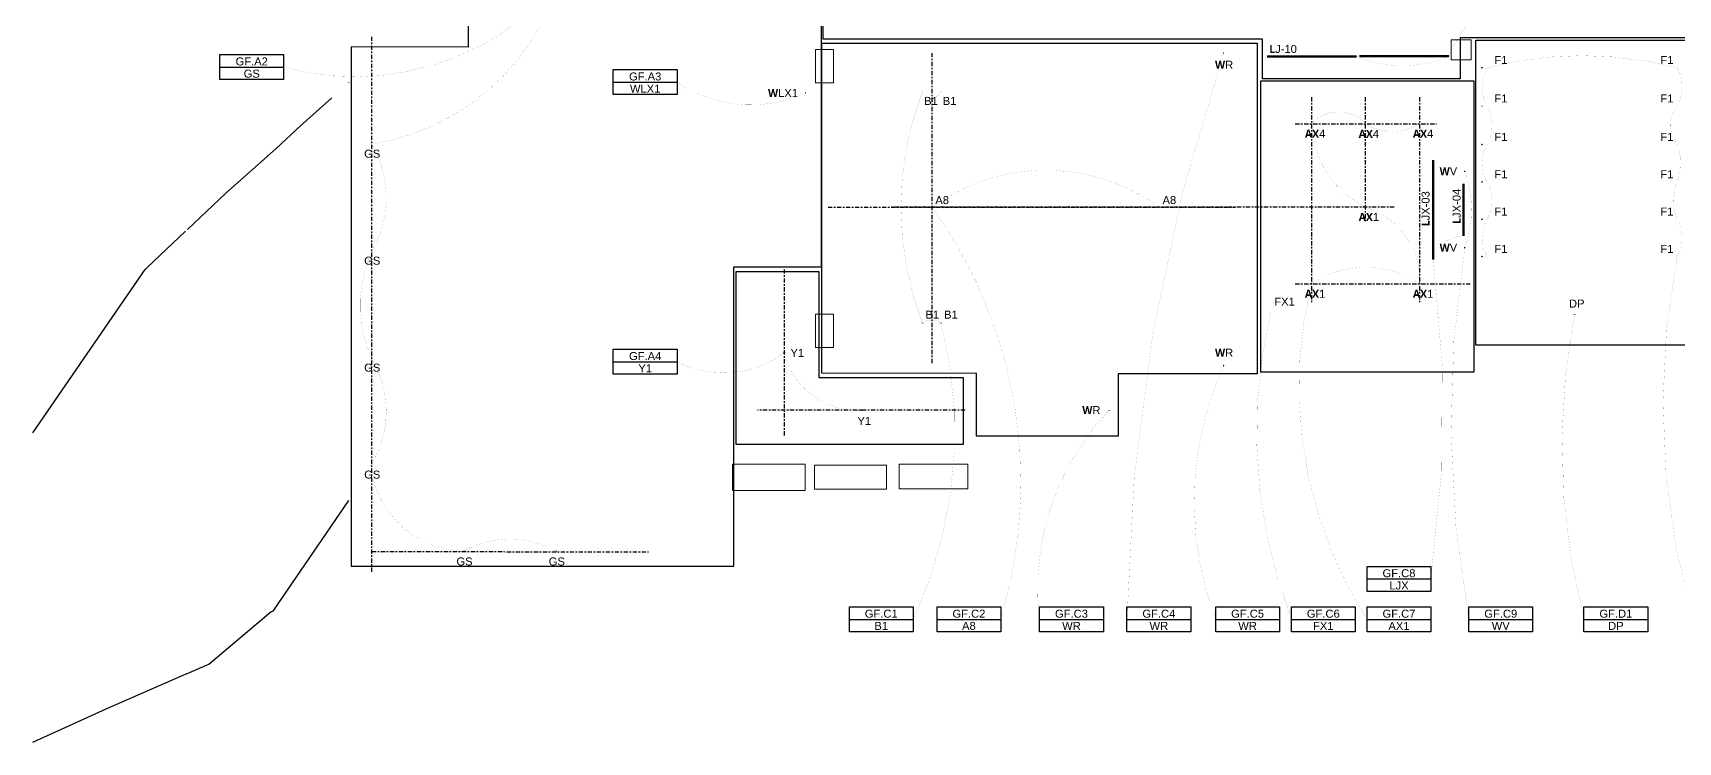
# Model space of a CAD drawing. Header units: millimetres. Extents: x 47511 to 319330, y -16764 to 12078.
# Drawn here: x 169782 to 194459, y -16764 to -6126 of the extents above; entities that cross this region are included whole.
import ezdxf

# ---------------------------------------------------------------- set-up
doc = ezdxf.new("R2010")
doc.units = ezdxf.units.MM
for name, pattern in [('Center 1_4_', [13.493749999999999, 6.349999999999999, -2.38125, 2.38125, -2.38125]), ('Dash - Tight', [4.5, 3, -1.5]), ('DASHDOT', [25.4, 12.7, -6.35, 0, -6.35])]:
    doc.linetypes.add(name, pattern=pattern)
doc.layers.add('0-CountArea', color=152, linetype='Continuous', plot=False, transparency=0.5)
for name, color, linetype, lineweight in [('A-LABEL-GF', 7, 'Continuous', 9), ('E-EQPM', 7, 'Continuous', 5), ('E-LUM-CIRC', 5, 'Dash - Tight', 30), ('E-LUM-DIM', 7, 'Center 1_4_', 30), ('E-LUM-DL', 131, 'Continuous', 30), ('E-LUM-FL', 21, 'Continuous', 30), ('E-LUM-GFIT', 252, 'Continuous', 30), ('E-LUM-LED', 20, 'DASHDOT', 30), ('E-LUM-LL', 175, 'Continuous', 30), ('E-LUM-PDT', 135, 'Continuous', 30), ('E-LUM-SP', 143, 'Continuous', 30), ('E-LUM-SPK', 71, 'Continuous', 30), ('E-LUM-WL', 201, 'Continuous', 30), ('Primary Contours', 7, 'Continuous', 25), ('S-COLS', 7, 'Continuous', 5)]:
    doc.layers.add(name, color=color, linetype=linetype, lineweight=lineweight)
doc.styles.add('1-1', font='Yu Gothic UI Semibold.ttf', dxfattribs={"height": 1.5})
doc.styles.add('Arial_1', font='arial.ttf', dxfattribs={"height": 119.9999999999999})

# ---------------------------------------------------------------- blocks, each defined once
blk = doc.blocks.new('Electrical Equipment 1 - Electrical Equipment 1-7111956-S_1000_L0_Ground floor')
at = {"layer": 'E-EQPM'}
for p, q in [((-16820.3076261485, -18349.69510671054), (-17912.50800418545, -18349.69510671054)), ((-17912.50800418545, -18349.69510671054), (-17912.50800418545, -18741.9171617766)), ((-16820.3076261485, -18741.9171617766), (-16820.3076261485, -18349.69510671054)), ((-15599.14667069508, -18360.23839176355), (-16682.8466092291, -18360.23839176355)), ((-16682.8466092291, -18360.23839176355), (-16682.8466092291, -18721.09015819313)), ((-15599.14667069508, -18721.09015819313), (-15599.14667069508, -18360.23839176355)), ((-14383.16012606985, -18349.69510671054), (-15410.28067546606, -18349.69510671054)), ((-15410.28067546606, -18349.69510671054), (-15410.28067546606, -18716.46759405257)), ((-14383.16012606985, -18716.46759405257), (-14383.16012606985, -18349.69510671054)), ((-17912.50800418545, -18741.9171617766), (-16820.3076261485, -18741.9171617766)), ((-16682.8466092291, -18721.09015819313), (-15599.14667069508, -18721.09015819313)), ((-15410.28067546606, -18716.46759405257), (-14383.16012606985, -18716.46759405257))]:
    blk.add_line(p, q, dxfattribs=at)
blk = doc.blocks.new('LJX')
at = {"layer": 'E-LUM-LED', "color": 3, "lineweight": 0, "ltscale": 100}
for p, q in [((-0.3484143489331473, 0.3741107117366482), (-0.3484143489331473, 0.4991107117366482)), ((-0.3484143489331473, 0.4991107117366482), (0.1515856510668527, 0.4991107117366482)), ((0, 0.3741107117366482), (-0.3484143489331473, 0.3741107117366482)), ((0, -0.3741107117366482), (0, 0.3741107117366482)), ((0.1515856510668527, 0.4991107117366482), (0.1515856510668527, -0.4991107117366482)), ((-0.3484143489331473, -0.3741107117366482), (-0.3484143489331473, -0.4991107117366482)), ((-0.3484143489331473, -0.3741107117366482), (0, -0.3741107117366482)), ((-0.3484143489331473, -0.4991107117366482), (0.1515856510668527, -0.4991107117366482))]:
    blk.add_line(p, q, dxfattribs=at)
blk = doc.blocks.new('DP')
at = {"layer": 'E-LUM-GFIT', "lineweight": 30}
blk.add_circle((0, 0), 0.8692723396954951, dxfattribs=at)
at = {"layer": 'E-LUM-PDT', "lineweight": 30}
for p, q in [((-0.5284937445539981, 0), (-1.5, 0)), ((0, 1.5), (0, 0.5284937445539981)), ((1.5, 0), (0.5284937445539981, 0)), ((0, -0.5284937445539981), (0, -1.5))]:
    blk.add_line(p, q, dxfattribs=at)
for radius in [0.8692723396954951, 0.5284937445268401]:
    blk.add_circle((0, 0), radius, dxfattribs=at)
at = {"layer": 'E-LUM-PDT', "lineweight": 30, "insert": (-0.2037465251050889, 0.4385649404139258), "char_height": 0.867345597444381, "attachment_point": 1, "style": '1-1'}
blk.add_mtext_dynamic_manual_height_columns('P', width=0.867345597444381, gutter_width=4.336727987221905, heights=[0], dxfattribs=at)
blk = doc.blocks.new('WR')
at = {"layer": 'E-LUM-WL', "linetype": 'Continuous', "lineweight": 30}
for p, q in [((-1.414213562369696, 1.414213562369696), (0, 0)), ((-1.268172423406213, 0), (1.268172423406213, 0)), ((0, 0), (1.414213562369696, 1.414213562369696))]:
    blk.add_line(p, q, dxfattribs=at)
blk.add_arc((0, 0), 1.268172423407126, 0, 180, dxfattribs=at)
blk = doc.blocks.new('WV')
at = {"layer": 'E-LUM-WL', "linetype": 'Continuous', "lineweight": 30}
for p, q in [((-1.414213562369696, 1.414213562369696), (0, 0)), ((-1.268172423406213, 0), (1.268172423406213, 0)), ((0, 0), (1.414213562369696, 1.414213562369696))]:
    blk.add_line(p, q, dxfattribs=at)
blk.add_arc((0, 0), 1.268172423407126, 0, 180, dxfattribs=at)
blk = doc.blocks.new('GS')
at = {"layer": 'E-LUM-SPK', "lineweight": 0}
h = blk.add_hatch(color=256, dxfattribs=at)
h.dxf.hatch_style = 1
h.paths.add_polyline_path([(-1.5, -1.085142304574674), (1.5, -1.085142304574674), (0, 1.512933906774379)])
at = {"layer": 'E-LUM-GFIT', "lineweight": 0}
blk.add_lwpolyline([(-1.5, -1.085142304574674), (1.5, -1.085142304574674), (0, 1.512933906774379), (-1.5, -1.085142304574674)], dxfattribs=at)
at = {"layer": 'E-LUM-SPK', "lineweight": 0}
blk.add_lwpolyline([(-1.5, -1.085142304574674), (1.5, -1.085142304574674), (0, 1.512933906774379), (-1.5, -1.085142304574674)], dxfattribs=at)
blk = doc.blocks.new('F1')
at = {"layer": 'E-LUM-FL', "lineweight": 30, "ltscale": 100}
h = blk.add_hatch(color=256, dxfattribs=at)
h.dxf.hatch_style = 1
h.paths.add_polyline_path([(1.5, 1.5), (-1.5, 1.5), (0, 0)])
for p, q in [((1.5, 1.5), (-1.5, 1.5)), ((-1.5, 1.5), (0, 0)), ((0, 0), (1.5, 1.5))]:
    blk.add_line(p, q, dxfattribs=at)
at = {"layer": 'E-LUM-FL', "lineweight": 30}
blk.add_lwpolyline([(-1.5, 3), (1.5, 3), (1.5, 0), (-1.5, 0)], close=True, dxfattribs=at)
at = {"layer": 'E-LUM-GFIT', "lineweight": 30}
blk.add_lwpolyline([(-1.5, 3), (1.5, 3), (1.5, 0), (-1.5, 0)], close=True, dxfattribs=at)
blk = doc.blocks.new('WLX1')
at = {"layer": 'E-LUM-WL', "linetype": 'ByBlock', "lineweight": 0, "ltscale": 10}
h = blk.add_hatch(color=256, dxfattribs=at)
h.dxf.hatch_style = 1
h.paths.add_polyline_path([(-0.8967333203327144, -0.8967333203327144, 0.198912367379658), (-2.91038304567337e-11, -1.268172423435317), (-2.91038304567337e-11, -2.91038304567337e-11)])
h.paths.add_polyline_path([(-0.8967333203327144, 0.8967333202745067), (-2.91038304567337e-11, -2.91038304567337e-11), (-2.91038304567337e-11, 1.268172423377109, 0.198912367379658)])
at = {"layer": 'E-LUM-WL', "linetype": 'Continuous', "lineweight": 30}
for p, q in [((-2.91038304567337e-11, -2.91038304567337e-11), (-1.4142135623988, 1.414213562340592)), ((-2.91038304567337e-11, -1.268172423435317), (-2.91038304567337e-11, 1.268172423377109)), ((-1.4142135623988, -1.4142135623988), (-2.91038304567337e-11, -2.91038304567337e-11))]:
    blk.add_line(p, q, dxfattribs=at)
blk.add_arc((-2.91038304567337e-11, -2.91038304567337e-11), 1.268172423407126, 90, 270, dxfattribs=at)
blk = doc.blocks.new('Y1')
at = {"layer": 'E-LUM-LL', "linetype": 'ByBlock', "lineweight": 30}
for p, q in [((0.5149023745907471, -0.514902374598023), (-0.5149023745907471, 0.514902374598023)), ((0.5149023745907471, 0.514902374598023), (-0.5149023745907471, -0.514902374598023)), ((0, -7.968798364883696), (0, 7.968798364883696))]:
    blk.add_line(p, q, dxfattribs=at)
blk.add_lwpolyline([(0.2477370497654192, -7.5), (-0.2477370497654192, -7.5), (-0.2477370497654192, 7.5), (0.2477370497654192, 7.5)], close=True, dxfattribs=at)
blk.add_circle((0, 0), 0.5149023745956421, dxfattribs=at)
blk = doc.blocks.new('B1')
at = {"layer": 'E-LUM-SP', "lineweight": 30}
h = blk.add_hatch(color=256, dxfattribs=at)
h.dxf.hatch_style = 1
h.paths.add_polyline_path([(0.6281498265175984, -0.6473360571995953), (-2.929454942512955e-11, -5.970890448736554e-12), (-0.6468912999828103, -0.6286078440373626, 0.4140062720876361)])
h.paths.add_polyline_path([(0.6468912999231128, 0.6286078440243439, 0.4140062720864406), (-0.6281498265746981, 0.6473360571861186), (-2.929458065015211e-11, -5.970779426434092e-12)])
at = {"layer": 'E-LUM-GFIT', "lineweight": 30}
blk.add_circle((-2.91038304567337e-11, -7.275957614183426e-12), 0.9020067491609749, dxfattribs=at)
at = {"layer": 'E-LUM-SP', "lineweight": 30}
for p, q in [((-1.118105874687899, 1.152257340261713), (0.6281498265161645, -0.6473360571981175)), ((-0.6468912999844179, -0.6286078440389247), (1.151435360487085, 1.118891689475277))]:
    blk.add_line(p, q, dxfattribs=at)
blk.add_circle((-2.91038304567337e-11, -7.275957614183426e-12), 0.9020067491609749, dxfattribs=at)
blk.add_arc((-0.008444301638519391, -0.5723499712112243), 2.050760635824496, 55.55706831319213, 122.7583856841854, dxfattribs=at)
blk = doc.blocks.new('A8')
at = {"layer": 'E-LUM-DL', "lineweight": 30}
for p, q in [((1.5, 0), (-1.5, 0)), ((0, 1.5), (0, -1.5))]:
    blk.add_line(p, q, dxfattribs=at)
blk.add_circle((0, 0), 0.8692723396954951, dxfattribs=at)
at = {"layer": 'E-LUM-GFIT', "lineweight": 0}
blk.add_circle((0, 0), 0.8692723396954951, dxfattribs=at)
blk = doc.blocks.new('FX1')
at = {"layer": 'E-LUM-FL', "lineweight": 30, "ltscale": 100}
h = blk.add_hatch(color=256, dxfattribs=at)
h.dxf.hatch_style = 1
h.paths.add_polyline_path([(0, -1.5), (-1.5, 0), (-1.5, -1.5)])
h.paths.add_polyline_path([(-1.5, 0), (0, 1.5), (-1.5, 1.5)])
h.paths.add_polyline_path([(1.5, 1.5), (0, 1.5), (0, -1.5), (1.5, -1.5)])
for p, q in [((0, 1.5), (-1.5, 0)), ((-1.5, 0), (0, -1.5)), ((0, -1.5), (0, 1.5))]:
    blk.add_line(p, q, dxfattribs=at)
at = {"layer": 'E-LUM-FL', "lineweight": 30}
blk.add_lwpolyline([(1.5, 1.5), (1.5, -1.5), (-1.5, -1.5), (-1.5, 1.5)], close=True, dxfattribs=at)
at = {"layer": 'E-LUM-GFIT', "lineweight": 30}
blk.add_lwpolyline([(1.5, 1.5), (1.5, -1.5), (-1.5, -1.5), (-1.5, 1.5)], close=True, dxfattribs=at)
blk = doc.blocks.new('AX4')
at = {"layer": 'E-LUM-DL', "lineweight": 0, "ltscale": 100}
h = blk.add_hatch(color=256, dxfattribs=at)
h.dxf.hatch_style = 1
edge = h.paths.add_edge_path()
edge.add_arc((0, 0), 0.8692723396954951, 0, 360)
at = {"layer": 'E-LUM-DL', "lineweight": 30}
for p, q in [((-1.5, 0), (1.5, 0)), ((0, 1.5), (0, -1.5))]:
    blk.add_line(p, q, dxfattribs=at)
blk.add_circle((0, 0), 0.8692723396954951, dxfattribs=at)
at = {"layer": 'E-LUM-GFIT', "lineweight": 0}
blk.add_circle((0, 0), 0.8692723396954951, dxfattribs=at)
blk = doc.blocks.new('AX1')
at = {"layer": 'E-LUM-DL', "lineweight": 0, "ltscale": 100}
h = blk.add_hatch(color=256, dxfattribs=at)
h.dxf.hatch_style = 1
edge = h.paths.add_edge_path()
edge.add_arc((0, 7.275957614183426e-12), 0.8692723396954951, 0, 360)
at = {"layer": 'E-LUM-DL', "lineweight": 30}
for p, q in [((1.5, 7.275957614183426e-12), (-1.5, 7.275957614183426e-12)), ((0, 1.500000000007276), (0, -1.499999999992724))]:
    blk.add_line(p, q, dxfattribs=at)
blk.add_circle((0, 7.275957614183426e-12), 0.8692723396954951, dxfattribs=at)
at = {"layer": 'E-LUM-GFIT', "lineweight": 0}
blk.add_circle((0, 7.275957614183426e-12), 0.8692723396954951, dxfattribs=at)

msp = doc.modelspace()

# ---------------------------------------------------------------- linework, layer by layer
at = {"layer": '0-CountArea', "ltscale": 10}
for points in [[(200771.6736632221, -4503.355884257529), (200771.6736632221, -795.6672017501551), (202298.9153967627, -795.6672017501551), (202298.9153967627, -4477.410486104025), (202747.8865298711, -4477.410486104025), (202747.8865298711, -6819.070921211329), (200288.8644883056, -6819.070921211329), (200288.8644883056, -6274.374864880869), (199138.185329076, -6274.374864880869), (199138.185329076, -6833.010983440618), (194708.9999455743, -6833.010983440618), (194708.9999455743, -6197.992811702483), (191192.3763850931, -6197.992811702483), (191192.3763850931, -6813.636470722093), (188224.1320319123, -6813.636470722093), (188224.1320319123, -6218.711228416709), (181637.0930030831, -6218.711228416709), (181637.0930030831, -4427.656930667639)], [(174557.5757920035, -6337.316582343017), (174557.5757920035, -14125.26558945089), (180294.0042283965, -14125.26558945089), (180294.0042283965, -9637.794307052798), (181609.7772775657, -9637.794307052798), (181609.7772775657, -4519.263775995525), (176312.8313420202, -4519.263775995525), (176312.8313420202, -6339.483099235746)], [(181614.0799418063, -11230.88416774088), (181614.0799418063, -6281.445533967635), (188143.7659151069, -6281.445533967635), (188143.7659151069, -11239.16558904474), (186058.19495671, -11239.16558904474), (186058.19495671, -12175.64805735851), (183935.7880570468, -12175.64805735851), (183935.7880570468, -11235.55748550635)], [(191423.2959995623, -6233.980331187428), (194654.4498416126, -6233.980331187428), (194654.4498416126, -10808.93980692286), (191423.2959995623, -10808.93980692286)], [(188201.4198350973, -6847.134980917268), (191392.8887336316, -6847.134980917268), (191392.8887336316, -11215.63426359877), (188201.4198350973, -11215.63426359877)], [(180331.922656309, -9705.052968057978), (181567.9261829901, -9705.052968057978), (181567.9261829901, -11293.81576313631), (183735.0135465233, -11293.81576313631), (183735.0135465233, -12300.39478941535), (180331.922656309, -12300.39478941535)]]:
    msp.add_lwpolyline(points, close=True, dxfattribs=at)
at = {"layer": 'E-LUM-CIRC', "linetype": 'ByBlock', "ltscale": 10}
for p, q in [((172586.1738617749, -6639.49006906584), (173542.647345459, -6639.49006906584)), ((178487.252008797, -6865.043133140789), (179443.7254924811, -6865.043133140789)), ((178487.252008797, -11058.69783887862), (179443.7254924811, -11058.69783887862)), ((189794.1202397806, -14316.62068411255), (190750.5937234647, -14316.62068411255)), ((182028.0675949336, -14923.42124360976), (182984.5410786178, -14923.42124360976)), ((183343.2268366054, -14923.42124360976), (184299.7003202896, -14923.42124360976)), ((184881.5310012713, -14923.42124360976), (185838.0044849554, -14923.42124360976)), ((186192.1702467245, -14923.42124360976), (187148.6437304086, -14923.42124360976)), ((187522.9730495023, -14923.42124360976), (188479.4465331864, -14923.42124360976)), ((188658.5470091572, -14923.42124360976), (189615.0204928413, -14923.42124360976)), ((189794.1202397806, -14923.42124360976), (190750.5937234647, -14923.42124360976)), ((191320.5441047081, -14923.42124360976), (192277.0175883922, -14923.42124360976)), ((193047.2169246877, -14923.42124360976), (194003.6904083718, -14923.42124360976))]:
    msp.add_line(p, q, dxfattribs=at)
at = {"layer": 'E-LUM-CIRC', "ltscale": 25, "const_width": 1}
for points in [[(173542.647345459, -6639.49006906584, 0.2876770027896347), (177666.1691795868, -5394.482880775249, -0.2832007525357731), (174864.8803812128, -7795.207235867056, -0.2739436378008815), (174861.3081261369, -9405.193973612171, 0.2073443604739829), (174856.7750073486, -11002.74588542026, -0.2841552497035247), (174849.3476329172, -12613.32190625941, 0.373044646638351), (176241.1098750189, -13903.3442550836, -0.2637010873448863), (177636.7163010013, -13900.61422763149)], [(189639.9760064827, -6479.19718324978, 0.2049119032362466), (191024.9760064827, -6476.197183249918, -0.321512841448114), (192505.3765457337, -5458.321527843611)], [(187642.0167140704, -6431.197183250355, 0.0788236501361575), (186192.1702467245, -14923.42124360976)], [(191593.7630119067, -9481.729452346073, -0.2705075435839797), (191593.7630119067, -8921.729452346059, 0.2694968135202823), (191593.7630119067, -8361.729452346073, -0.2709990357555382), (191593.7630119067, -7801.729452346073, 0.2588960409587662), (191593.7630119067, -7225.282644350853, -0.2602148158677963), (191593.7630119067, -6648.835836355633, -0.1275856108421863), (194443.7630119067, -6648.835836355633, -0.2602148158677066), (194443.7630119067, -7225.282644350853, 0.3444456910534816), (194443.7630119067, -7801.729452346073, -0.1936395787280238), (194443.7630119067, -8361.729452346073, 0.1929472452289938), (194443.7630119067, -8921.729452346059, -0.2704465232442504), (194443.7630119067, -9481.729452346073, 0.1178930716884593), (194682.3321180388, -14923.42124360976)], [(181373.7630119066, -7025.379361187843, -0.2642786885026455), (179443.7254924811, -6865.043133140789)], [(183404.7235012286, -7001.124254819355, -0.6703755201291522), (183124.7235012285, -7001.124254819209, 0.1859571546946484), (183124.7235012286, -10477.99882343139, -0.3194627297821787), (183404.7235012286, -10477.99882343139, -0.1733311268579231), (182984.5410786178, -14923.42124360976)], [(190579.8695091947, -7491.197183249686, -0.2794561759104969), (189767.1421227063, -7491.197183249686, 0.4454473896231666), (188959.8695091947, -7491.197183249649, 0.2727617508329625), (189767.1421227063, -8740.679235137308, -0.350351357993838), (190579.8695091947, -9891.804585822167, 0.3086419753085956), (188959.8695091947, -9891.804585822167, 0.2053629952949513), (189794.1202397806, -14923.42124360976)], [(184299.7003202896, -14923.42124360976, 0.2332796298484094), (183272.6525669052, -8739.561539125374, -0.3254742739316075), (186680.8372545718, -8739.436748422384)], [(191258.7630119067, -8202.689348440574, -0.1770803249708595), (191258.7630119067, -9348.818380620229, 0.08535699522354485), (191320.5441047081, -14923.42124360976)], [(191240.0130119066, -9171.858010202704, 0.3396606733135042), (190786.6819683709, -9525.753864530372, -0.06891725252829836), (190750.5937234647, -14316.62068411255)], [(188345.9760064827, -10329.35002723287, 0.1508596632234779), (188658.5470091572, -14923.42124360976)], [(192904.7684606024, -10348.25032114091, 0.1115635823804358), (193047.2169246877, -14923.42124360976)], [(182206.5130119067, -11785.44618993533, -0.3604570199696562), (181052.7630119067, -10925.44618993535, -0.2851817291341577), (179443.7254924811, -11058.69783887862)], [(187642.0167140704, -11117.94618993536, 0.1992604871239774), (187522.9730495023, -14923.42124360976)], [(185924.2630119067, -11787.94618993532, 0.2248049902265021), (184881.5310012713, -14923.42124360976)]]:
    msp.add_lwpolyline(points, format="xyb", dxfattribs=at)
at = {"layer": 'E-LUM-CIRC', "linetype": 'ByBlock', "ltscale": 10}
for points in [[(172586.1738617749, -6452.134293330673), (173542.647345459, -6452.134293330673), (173542.647345459, -6826.845844801006), (172586.1738617749, -6826.845844801006)], [(178487.252008797, -6677.687357405623), (179443.7254924811, -6677.687357405623), (179443.7254924811, -7052.398908875955), (178487.252008797, -7052.398908875955)], [(178487.252008797, -10871.34206314346), (179443.7254924811, -10871.34206314346), (179443.7254924811, -11246.05361461379), (178487.252008797, -11246.05361461379)], [(189794.1202397806, -14129.26490837739), (190750.5937234647, -14129.26490837739), (190750.5937234647, -14503.97645984772), (189794.1202397806, -14503.97645984772)], [(182028.0675949336, -14736.06546787459), (182984.5410786178, -14736.06546787459), (182984.5410786178, -15110.77701934493), (182028.0675949336, -15110.77701934493)], [(183343.2268366054, -14736.06546787459), (184299.7003202896, -14736.06546787459), (184299.7003202896, -15110.77701934493), (183343.2268366054, -15110.77701934493)], [(184881.5310012713, -14736.06546787459), (185838.0044849554, -14736.06546787459), (185838.0044849554, -15110.77701934493), (184881.5310012713, -15110.77701934493)], [(186192.1702467245, -14736.06546787459), (187148.6437304086, -14736.06546787459), (187148.6437304086, -15110.77701934493), (186192.1702467245, -15110.77701934493)], [(187522.9730495023, -14736.06546787459), (188479.4465331864, -14736.06546787459), (188479.4465331864, -15110.77701934493), (187522.9730495023, -15110.77701934493)], [(188658.5470091572, -14736.06546787459), (189615.0204928413, -14736.06546787459), (189615.0204928413, -15110.77701934493), (188658.5470091572, -15110.77701934493)], [(189794.1202397806, -14736.06546787459), (190750.5937234647, -14736.06546787459), (190750.5937234647, -15110.77701934493), (189794.1202397806, -15110.77701934493)], [(191320.5441047081, -14736.06546787459), (192277.0175883922, -14736.06546787459), (192277.0175883922, -15110.77701934493), (191320.5441047081, -15110.77701934493)], [(193047.2169246877, -14736.06546787459), (194003.6904083718, -14736.06546787459), (194003.6904083718, -15110.77701934493), (193047.2169246877, -15110.77701934493)]]:
    msp.add_lwpolyline(points, close=True, dxfattribs=at)
at = {"layer": 'E-LUM-DIM', "ltscale": 10}
for p, q in [((174865.870880207, -14208.94618993564), (174864.6578856311, -6186.197183249562)), ((183272.6706657887, -11077.94618993557), (183272.6706657887, -6431.197183250355)), ((188959.8695091947, -7091.197183249649), (188959.8695091947, -10163.79205409519)), ((189767.1421227063, -7092.31487926159), (189767.1421227063, -8951.21491907107)), ((190579.8695091947, -7091.197183249657), (190579.8695091947, -10163.7920540952)), ((188715.1204262235, -7491.197183249657), (190835.9474180565, -7491.197183249657)), ((181708.4630119067, -8739.561539125374), (187818.3464251377, -8739.561539125374)), ((190200.0599736519, -8739.561539125374), (182666.1837293533, -8739.561539125374)), ((181052.7630119067, -9672.946189935348), (181052.7630119067, -12177.94618993533)), ((188715.1204262235, -9891.804585822167), (191361.5324810997, -9891.804585822167)), ((183764.2630119067, -11785.44618993533), (180648.7630119067, -11785.44618993533)), ((174865.8705778182, -13906.94618993536), (179017.0629664741, -13908.94618993568))]:
    msp.add_line(p, q, dxfattribs=at)
at = {"layer": 'E-LUM-LED', "color": 3, "ltscale": 10, "const_width": 35}
for points in [[(188294.555289036, -6479.197183249787), (189639.9760064827, -6479.19718324978)], [(189679.555289036, -6476.197183249918), (191024.9760064827, -6476.197183249911)], [(190783.7185474935, -8033.333147083715), (190786.6819683709, -9525.753864530525)], [(191240.0130119066, -8387.179228397239), (191240.0130119066, -9171.858010202704)]]:
    msp.add_lwpolyline(points, dxfattribs=at)
at = {"layer": 'Primary Contours'}
for p, q in [((174519.0119548946, -6873.005345019526), (174520.2249494704, -6871.91872761758)), ((173797.3899721537, -7519.444347878612), (174265.6380086984, -7099.981247981123)), ((173431.6814464139, -7859.061876772364), (173797.3899721537, -7519.444347878612)), ((172676.0750782024, -8532.020957484638), (173431.6814464139, -7859.061876772364)), ((172099.8772493902, -9073.353347211974), (172676.0750782024, -8532.020957484638)), ((171493.5789557428, -9642.964837877167), (172069.8772493902, -9101.538062390959)), ((169781.940859723, -12127.04641791923), (171464.8321374426, -9674.23065601314)), ((171464.8321374426, -9674.23065601314), (171493.5789557428, -9642.964837877167)), ((173393.4444409334, -14786.6463698564), (174520.0119548945, -13138.21016011715)), ((173356.3296405607, -14806.34184850675), (173373.4235520356, -14802.22070325302)), ((173373.4235520356, -14802.22070325302), (173393.4444409334, -14786.6463698564)), ((172422.1404615054, -15594.23446414963), (173356.3296405607, -14806.34184850675)), ((170879.2702566575, -16266.57440378662), (172082.2103112082, -15742.54463419105)), ((172084.8772493902, -15741.38285144408), (172397.0663342194, -15605.38573872476)), ((172397.0663342194, -15605.38573872476), (172422.1404615054, -15594.23446414963)), ((169781.940859723, -16764.43445109179), (170879.2702566575, -16266.57440378662))]:
    msp.add_line(p, q, dxfattribs=at)
at = {"layer": 'S-COLS'}
for p, q in [((181523.7630119067, -6372.946189935275), (181518.7630119067, -6372.946189935275)), ((181518.7630119067, -6372.946189935275), (181518.7630119067, -6872.946189935297)), ((181538.7630119067, -6372.946189935275), (181523.7630119067, -6372.946189935275)), ((181648.7630119066, -6372.946189935275), (181538.7630119067, -6372.946189935275)), ((181678.7630119067, -6372.946189935275), (181648.7630119066, -6372.946189935275)), ((181788.7630119067, -6372.946189935275), (181678.7630119067, -6372.946189935275)), ((181788.7630119067, -6416.197183250377), (181788.7630119067, -6372.946189935275)), ((191258.7630119067, -6227.940216658491), (191053.7630119067, -6227.940216658491)), ((191053.7630119067, -6227.940216658491), (191053.7630119067, -6296.197183249707)), ((191053.7630119067, -6296.197183249707), (191053.7630119067, -6311.197183249693)), ((191053.7630119067, -6311.197183249693), (191053.7630119067, -6527.940216658491)), ((191273.7630119067, -6227.940216658491), (191258.7630119067, -6227.940216658491)), ((191353.7630119067, -6227.940216658491), (191273.7630119067, -6227.940216658491)), ((191353.7630119067, -6527.940216658491), (191353.7630119067, -6227.940216658491)), ((181788.7630119067, -6872.946189935297), (181788.7630119067, -6416.197183250377)), ((191053.7630119067, -6527.940216658491), (191055.9760064828, -6527.940216658564)), ((191055.9760064828, -6527.940216658564), (191165.9760064828, -6527.940216658491)), ((191165.9760064828, -6527.940216658491), (191180.9760064827, -6527.940216658491)), ((191180.9760064827, -6527.940216658491), (191258.7630119067, -6527.940216658491)), ((191258.7630119067, -6527.940216658491), (191273.7630119068, -6527.940216658491)), ((191273.7630119068, -6527.940216658491), (191353.7630119067, -6527.940216658491)), ((181518.7630119067, -6872.946189935297), (181523.7630119066, -6872.946189935297)), ((181523.7630119066, -6872.946189935297), (181538.7630119067, -6872.946189935297)), ((181538.7630119067, -6872.946189935297), (181648.7630119067, -6872.946189935297)), ((181648.7630119067, -6872.946189935297), (181678.7630119066, -6872.946189935297)), ((181678.7630119066, -6872.946189935297), (181788.7630119067, -6872.946189935297)), ((181628.7630119067, -10342.9461899353), (181518.7630119067, -10342.9461899353)), ((181518.7630119067, -10342.9461899353), (181518.7630119067, -10842.94618993533)), ((181678.7630119067, -10342.9461899353), (181628.7630119067, -10342.9461899353)), ((181788.7630119067, -10342.9461899353), (181678.7630119067, -10342.9461899353)), ((181788.7630119067, -10842.94618993533), (181788.7630119067, -10342.9461899353)), ((181518.7630119067, -10842.94618993533), (181628.7630119067, -10842.94618993533)), ((181628.7630119067, -10842.94618993533), (181678.7630119067, -10842.94618993533)), ((181678.7630119067, -10842.94618993533), (181788.7630119067, -10842.94618993533))]:
    msp.add_line(p, q, dxfattribs=at)

# ---------------------------------------------------------------- block references
at = {"layer": 'E-EQPM'}
msp.add_blockref('Electrical Equipment 1 - Electrical Equipment 1-7111956-S_1000_L0_Ground floor', (198186.6096211358, 5752.292201828212), dxfattribs=at)
at = {"layer": 'E-LUM-CIRC', "rotation": 90}
for p in [(191518.7630119067, -6648.835836355633), (191518.7630119067, -7225.282644350853), (191518.7630119067, -7801.729452346073), (191518.7630119067, -8361.729452346073), (191518.7630119067, -8921.729452346059), (191518.7630119067, -9481.729452346073)]:
    msp.add_blockref('F1', p, dxfattribs=at)
at = {"layer": 'E-LUM-DL'}
for name, p in [('AX4', (188959.8695091947, -7491.197183249591)), ('AX4', (189767.1421227063, -7491.197183249591)), ('AX4', (190579.8695091947, -7491.197183249664)), ('A8', (183272.6706566503, -8739.423570148923)), ('A8', (186680.8372545718, -8739.43674842242)), ('AX1', (188959.8695091947, -9891.804585821876)), ('AX1', (190579.8695091947, -9891.804585821606))]:
    msp.add_blockref(name, p, dxfattribs=at)
at = {"layer": 'E-LUM-FL', "color": 1}
msp.add_blockref('FX1', (188345.9760064827, -10329.35002723287), dxfattribs=at)
at = {"layer": 'E-LUM-LED', "lineweight": 0}
for p, rotation in [((189639.9760064827, -6479.19718324978), 179.9999999999999), ((191024.9760064827, -6476.197183249918), 179.9999999999999), ((191240.0130119066, -9171.858010202704), 89.99999999999997), ((190786.6819683709, -9525.753864530525), 89.99999999999997)]:
    msp.add_blockref('LJX', p, dxfattribs=dict(at, rotation=rotation))
at = {"layer": 'E-LUM-LL'}
msp.add_blockref('Y1', (181052.7630119067, -10925.44618993539), dxfattribs=at)
at = {"layer": 'E-LUM-LL', "rotation": 270}
msp.add_blockref('Y1', (182206.5130119067, -11785.44618993533), dxfattribs=at)
at = {"layer": 'E-LUM-PDT', "linetype": 'Continuous', "lineweight": 0, "ltscale": 10}
msp.add_blockref('DP', (192904.7684606024, -10348.25032114091), dxfattribs=at)
at = {"layer": 'E-LUM-SP'}
for p in [(183124.7235012285, -7001.124254819209), (183404.7235012287, -7001.124254819508)]:
    msp.add_blockref('B1', p, dxfattribs=at)
at = {"layer": 'E-LUM-SP', "rotation": 180}
for p in [(183124.7235012286, -10477.99882343133), (183404.7235012286, -10477.99882343133)]:
    msp.add_blockref('B1', p, dxfattribs=at)
at = {"layer": 'E-LUM-SPK', "linetype": 'ByBlock', "lineweight": 0}
for p in [(174864.9004845463, -7779.791139547175), (174865.1430834614, -9384.340940884395), (174865.3856823767, -10988.89074222161), (174865.6282812918, -12593.44054355883), (176249.6013740369, -13896.65701156254), (177633.3321702555, -13897.3236782293)]:
    msp.add_blockref('GS', p, dxfattribs=at)
at = {"layer": 'E-LUM-WL', "linetype": 'ByBlock', "lineweight": 0, "xscale": -1}
for name, p, rotation in [('WR', (187642.0167140704, -6431.197183250355), 180), ('WV', (191258.7630119067, -8202.689348440574), 90)]:
    msp.add_blockref(name, p, dxfattribs=dict(at, rotation=rotation))
at = {"layer": 'E-LUM-WL'}
msp.add_blockref('WLX1', (181373.7630119081, -7025.379361186388), dxfattribs=at)
at = {"layer": 'E-LUM-WL', "linetype": 'ByBlock', "lineweight": 0, "rotation": 90}
for name, p in [('WV', (191258.7630119067, -9348.818380620229)), ('WR', (185924.2630119067, -11787.94618993535))]:
    msp.add_blockref(name, p, dxfattribs=at)
at = {"layer": 'E-LUM-WL', "linetype": 'ByBlock', "lineweight": 0}
msp.add_blockref('WR', (187642.0167140704, -11117.94618993536), dxfattribs=at)

# ---------------------------------------------------------------- texts
at = {"layer": 'A-LABEL-GF', "ltscale": 10, "char_height": 1, "width": 40.59131273021456, "attachment_point": 1, "style": '1-1'}
for s, insert in [('STAIRS', (192974.4845900949, -6805.991868363846)), ('KIDS PLAY ROOM', (186047.6605973557, -9213.881998031786)), ('KIDS WC', (189347.1736081521, -9239.012383439498)), ('STORE', (182369.0859951886, -11511.95906918127)), ('KIDS OUTDOOR PLAY AREA', (176234.9521399779, -12427.58120018504))]:
    msp.add_mtext(s, dxfattribs=dict(at, insert=insert))
at = {"layer": 'E-LUM-CIRC', "color": 7, "lineweight": 0, "char_height": 119.9999999999999, "attachment_point": 1, "style": 'Arial_1'}
for s, insert in [('\\pxqc;GF.A2', (172586.1738617749, -6494.281224963634)), ('\\pxqc;GS', (172586.1738617749, -6677.439431796112)), ('\\pxqc;GF.A3', (178487.252008797, -6719.834289038583)), ('\\pxqc;WLX1', (178487.252008797, -6902.992495871062)), ('\\pxqc;GF.A4', (178487.252008797, -10913.48899477642)), ('\\pxqc;Y1', (178487.252008797, -11096.6472016089)), ('\\pxqc;GF.C8', (189794.1202397806, -14171.41184001035)), ('\\pxqc;LJX', (189794.1202397806, -14354.57004684283)), ('\\pxqc;GF.C1', (182028.0675949336, -14778.21239950755)), ('\\pxqc;GF.C2', (183343.2268366054, -14778.21239950755)), ('\\pxqc;GF.C3', (184881.5310012713, -14778.21239950755)), ('\\pxqc;GF.C4', (186192.1702467245, -14778.21239950755)), ('\\pxqc;GF.C5', (187522.9730495023, -14778.21239950755)), ('\\pxqc;GF.C6', (188658.5470091572, -14778.21239950755)), ('\\pxqc;GF.C7', (189794.1202397806, -14778.21239950755)), ('\\pxqc;GF.C9', (191320.5441047081, -14778.21239950755)), ('\\pxqc;GF.D1', (193047.2169246877, -14778.21239950755)), ('\\pxqc;B1', (182028.0675949336, -14961.37060634003)), ('\\pxqc;A8', (183343.2268366054, -14961.37060634003)), ('\\pxqc;WR', (184881.5310012713, -14961.37060634003)), ('\\pxqc;WR', (186192.1702467245, -14961.37060634003)), ('\\pxqc;WR', (187522.9730495023, -14961.37060634003)), ('\\pxqc;FX1', (188658.5470091572, -14961.37060634003)), ('\\pxqc;AX1', (189794.1202397806, -14961.37060634003)), ('\\pxqc;WV', (191320.5441047081, -14961.37060634003)), ('\\pxqc;DP', (193047.2169246877, -14961.37060634003))]:
    msp.add_mtext_dynamic_manual_height_columns(s, width=956.4734836841167, gutter_width=597.4034271367638, heights=[0], dxfattribs=dict(at, insert=insert))
at = {"layer": 'E-LUM-DL', "color": 7, "lineweight": 0, "char_height": 119.9999999999999, "attachment_point": 1, "style": 'Arial_1'}
for s, insert in [('{\\fYu Gothic UI Semibold|b1|i0|c128|p34;A\\fYu Gothic UI Semibold|b1|i0|c0|p34;X}4', (188861.0567827488, -7579.178833409343)), ('{\\fYu Gothic UI Semibold|b1|i0|c128|p34;A\\fYu Gothic UI Semibold|b1|i0|c0|p34;X}4', (189668.3293962604, -7580.296529421277)), ('{\\fYu Gothic UI Semibold|b1|i0|c128|p34;A\\fYu Gothic UI Semibold|b1|i0|c0|p34;X}4', (190481.0567827489, -7579.178833409373)), ('A8', (183317.6946934144, -8573.811978254686)), ('A8', (186725.8612819644, -8573.811978254686)), ('{\\fYu Gothic UI Semibold|b1|i0|c128|p34;A\\fYu Gothic UI Semibold|b1|i0|c0|p34;X}1', (189668.3293962604, -8827.543189285061)), ('{\\fYu Gothic UI Semibold|b1|i0|c128|p34;A\\fYu Gothic UI Semibold|b1|i0|c0|p34;X}1', (188861.0567827488, -9979.786235981854)), ('{\\fYu Gothic UI Semibold|b1|i0|c128|p34;A\\fYu Gothic UI Semibold|b1|i0|c0|p34;X}1', (190481.0567827488, -9979.786235981854))]:
    msp.add_mtext_dynamic_manual_height_columns(s, width=41.12165479621808, gutter_width=597.4034271367638, heights=[0], dxfattribs=dict(at, insert=insert))
at = {"layer": 'E-LUM-FL', "color": 7, "lineweight": 0, "insert": (188402.1281076048, -10097.89540206356), "char_height": 119.9999999999999, "attachment_point": 1, "style": 'Arial_1'}
msp.add_mtext_dynamic_manual_height_columns('FX1', width=41.12165479621808, gutter_width=597.4034271367638, heights=[0], dxfattribs=at)
at = {"layer": 'E-LUM-LED', "color": 7, "lineweight": 0, "insert": (188326.4298525093, -6306.641376346932), "char_height": 119.9999999999999, "attachment_point": 1, "style": 'Arial_1'}
msp.add_mtext_dynamic_manual_height_columns('{\\fYu Gothic UI Semibold|b1|i0|c128|p34;L}J-10', width=41.12165479621808, gutter_width=597.4034271367638, heights=[2.03347280334728], dxfattribs=at)
at = {"layer": 'E-LUM-LED', "color": 7, "lineweight": 0, "char_height": 119.9999999999999, "attachment_point": 1, "rotation": 90, "style": 'Arial_1'}
for s, insert in [('{\\fYu Gothic UI Semibold|b1|i0|c128|p34;L}JX-03', (190610.9290408173, -9026.961984431982)), ('{\\fYu Gothic UI Semibold|b1|i0|c128|p34;L}JX-04', (191076.9652690887, -8990.106509958889))]:
    msp.add_mtext_dynamic_manual_height_columns(s, width=41.12165479621808, gutter_width=597.4034271367638, heights=[2.03347280334728], dxfattribs=dict(at, insert=insert))
at = {"layer": 'E-LUM-LL', "color": 7, "lineweight": 0, "char_height": 119.9999999999999, "attachment_point": 1, "style": 'Arial_1'}
for s, insert in [('F1', (191703.9516096255, -6472.927368940997)), ('F1', (194193.4036817857, -6472.927368940997)), ('F1', (191703.9516096255, -7049.374176936217)), ('F1', (194193.4036817857, -7049.374176936217)), ('F1', (191703.9516096255, -7625.820984931437)), ('F1', (194193.4036817857, -7625.820984931437)), ('F1', (191703.9516096255, -8185.820984931437)), ('F1', (194193.4036817857, -8185.820984931437)), ('F1', (191703.9516096255, -8745.820984931423)), ('F1', (194193.4036817857, -8745.820984931423)), ('F1', (191703.9516096255, -9305.820984931437)), ('F1', (194193.4036817857, -9305.820984931437)), ('Y1', (181144.8327832322, -10865.90691993761)), ('Y1', (182149.7945521275, -11888.17631001187))]:
    msp.add_mtext_dynamic_manual_height_columns(s, width=41.12165479621808, gutter_width=597.4034271367638, heights=[0], dxfattribs=dict(at, insert=insert))
at = {"layer": 'E-LUM-PDT', "color": 7, "lineweight": 0, "insert": (192822.6566349842, -10126.16289682316), "char_height": 119.9999999999999, "attachment_point": 1, "style": 'Arial_1'}
msp.add_mtext_dynamic_manual_height_columns('DP', width=41.12165479621808, gutter_width=597.4034271367638, heights=[0], dxfattribs=at)
at = {"layer": 'E-LUM-SP', "color": 7, "lineweight": 0, "char_height": 119.9999999999999, "attachment_point": 1, "style": 'Arial_1'}
for insert in [(183149.5434061279, -7086.837063697698), (183429.5434061279, -7086.837063697698), (183169.2432993244, -10292.50885344671), (183449.2432993244, -10292.50885344671)]:
    msp.add_mtext_dynamic_manual_height_columns('B1', width=41.12165479621808, gutter_width=597.4034271367638, heights=[0], dxfattribs=dict(at, insert=insert))
at = {"layer": 'E-LUM-SPK', "color": 7, "lineweight": 0, "char_height": 119.9999999999999, "attachment_point": 1, "style": 'Arial_1'}
for insert in [(174750.3255625913, -7878.077614750706), (174750.5681615064, -9482.627416087926), (174750.8107604216, -11087.17721742514), (174751.0533593368, -12691.72701876236), (176135.0264520819, -13994.94348676607), (177518.7572483005, -13995.61015343283)]:
    msp.add_mtext_dynamic_manual_height_columns('GS', width=41.12165479621808, gutter_width=597.4034271367638, heights=[0], dxfattribs=dict(at, insert=insert))
at = {"layer": 'E-LUM-WL', "color": 7, "lineweight": 0, "char_height": 119.9999999999999, "attachment_point": 1, "style": 'Arial_1'}
for s, insert in [('{\\fYu Gothic UI Semibold|b1|i0|c128|p34;W}R', (187513.4961166844, -6544.164755318008)), ('{\\fYu Gothic UI Semibold|b1|i0|c128|p34;W}LX1', (180808.2839615395, -6968.298063419585)), ('{\\fYu Gothic UI Semibold|b1|i0|c128|p34;W}V', (190882.3597598124, -8141.159062972671)), ('{\\fYu Gothic UI Semibold|b1|i0|c128|p34;W}V', (190882.3597598124, -9287.288095152326)), ('{\\fYu Gothic UI Semibold|b1|i0|c128|p34;W}R', (187513.4961166844, -10863.08470374176)), ('{\\fYu Gothic UI Semibold|b1|i0|c128|p34;W}R', (185522.4326400821, -11724.45826806999))]:
    msp.add_mtext_dynamic_manual_height_columns(s, width=41.12165479621808, gutter_width=597.4034271367638, heights=[0], dxfattribs=dict(at, insert=insert))

doc.saveas('drawing.dxf')
